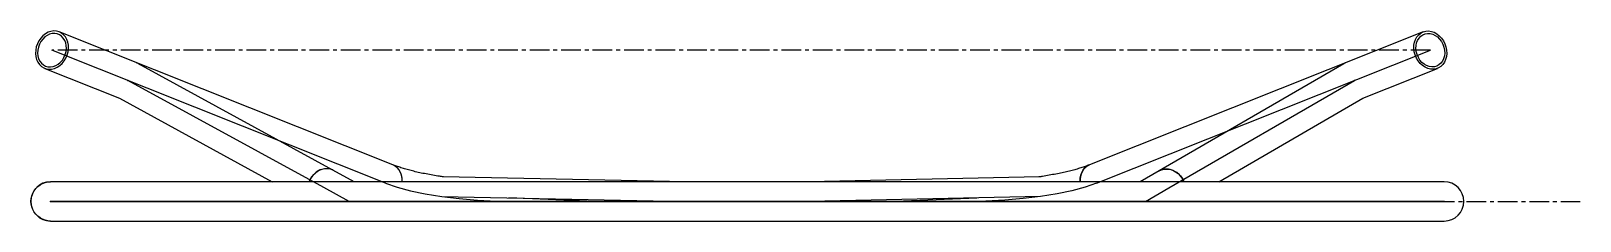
# Paper-space layout '_Top' of a CAD drawing. Header units: millimetres. Extents: x -459 to 542, y -13 to 110.
import ezdxf

# ---------------------------------------------------------------- set-up
doc = ezdxf.new("R2010")
doc.units = ezdxf.units.MM
doc.header["$PDSIZE"] = -1
doc.linetypes.add('CENTERX2', pattern=[20.32, 12.7, -2.54, 2.54, -2.54])

psp = doc.layouts.new('_Top')

# ---------------------------------------------------------------- linework, layer by layer
at = {"color": 7, "linetype": 'Continuous', "lineweight": 25}
for p, q in [((-224.9, 23.6), (-440.4, 109.5)), ((440.4, 109.5), (224.9, 23.6)), ((-449.8, 85.9), (-401.5, 66.6)), ((-249.9, 12.7), (-389.6, 89.1)), ((389.3, 88.9), (257.8, 12.7)), ((401.6, 66.7), (449.8, 85.9)), ((-401.5, 66.6), (-302.8, 12.7)), ((308.5, 12.7), (401.6, 66.7)), ((454, 12.7), (-446, 12.7)), ((-35.7, 12.7), (-192.7, 15.8)), ((192.7, 15.8), (44, 12.7)), ((-446, -12.7), (454, -12.7))]:
    psp.add_line(p, q, dxfattribs=at)
at = {"color": 7, "linetype": 'Continuous'}
for p, q in [((-229.6, 11.8), (-445.1, 97.7)), ((229.6, 11.8), (445.1, 97.7)), ((-269.5, 9), (-396.1, 78.1)), ((276.3, 8.8), (396.1, 78.1)), ((-253.1, 0), (-269.5, 9)), ((-193.4, 3.1), (-35.9, 0)), ((-94.2, 0), (-150.1, 2.3)), ((145.7, 0), (-145.7, 0)), ((0, 0), (145.7, 0)), ((193.4, 3.1), (44.1, 0)), ((94.2, 0), (152.2, 2.3)), ((261.2, 0), (276.3, 8.8)), ((-446, 0), (-422.6, 0)), ((454, 0), (-446, 0)), ((-446, 0), (354, 0)), ((-446, 0), (-153.6, 0)), ((-422.6, 0), (-276.5, 0)), ((357.6, 0), (-349.5, 0)), ((-276.5, 0), (-253.1, 0)), ((-95.9, 0), (-253.1, 0)), ((-95.9, 0), (-35.9, 0)), ((104.1, 0), (-95.9, 0)), ((44.1, 0), (-35.9, 0)), ((4.1, 0), (4, 0)), ((104.1, 0), (44.1, 0)), ((104.1, 0), (261.2, 0)), ((257.6, 0), (330.6, 0)), ((284.6, 0), (261.2, 0)), ((430.6, 0), (284.6, 0)), ((354, 0), (330.6, 0)), ((354, 0), (454, 0)), ((454, 0), (357.6, 0)), ((454, 0), (430.6, 0))]:
    psp.add_line(p, q, dxfattribs=at)
at = {"color": 7, "linetype": 'CENTERX2'}
for p, q in [((445.1, 97.7), (-445.1, 97.7)), ((-446, 0), (541.8, 0))]:
    psp.add_line(p, q, dxfattribs=at)
at = {"color": 7, "linetype": 'Continuous', "lineweight": 25, "flags": 128}
for points in [[(-455.6, 97.7), (-455.7, 95.6), (-455.5, 93.5), (-455, 91.6), (-454.3, 89.9), (-453.2, 88.4), (-451.9, 87.1), (-450.4, 86.2), (-448.8, 85.6), (-447.1, 85.3), (-445.3, 85.4), (-443.5, 85.8), (-441.7, 86.6), (-440.1, 87.7), (-438.5, 89.1), (-437.2, 90.7), (-436.1, 92.6), (-435.3, 94.6), (-434.7, 96.6), (-434.5, 98.7), (-434.5, 100.8), (-434.9, 102.8), (-435.5, 104.6), (-436.4, 106.3), (-437.6, 107.6), (-439, 108.7), (-440.5, 109.5), (-442.2, 110), (-444, 110.1), (-445.8, 109.8), (-447.6, 109.2), (-449.3, 108.2), (-450.9, 107), (-452.3, 105.5), (-453.5, 103.7), (-454.5, 101.8), (-455.2, 99.8), (-455.6, 97.7)], [(455.6, 97.7), (455.7, 95.6), (455.5, 93.5), (455, 91.6), (454.3, 89.9), (453.2, 88.4), (451.9, 87.1), (450.4, 86.2), (448.8, 85.6), (447.1, 85.3), (445.3, 85.4), (443.5, 85.8), (441.7, 86.6), (440.1, 87.7), (438.5, 89.1), (437.2, 90.7), (436.1, 92.6), (435.3, 94.6), (434.7, 96.6), (434.5, 98.7), (434.5, 100.8), (434.9, 102.8), (435.5, 104.6), (436.4, 106.3), (437.6, 107.6), (439, 108.7), (440.5, 109.5), (442.2, 110), (444, 110.1), (445.8, 109.8), (447.6, 109.2), (449.3, 108.2), (450.9, 107), (452.3, 105.5), (453.5, 103.7), (454.5, 101.8), (455.2, 99.8), (455.6, 97.7)], [(-454.3, 97.7), (-454.4, 95.7), (-454.2, 93.9), (-453.7, 92.1), (-452.9, 90.5), (-451.9, 89.2), (-450.6, 88.1), (-449.2, 87.4), (-447.7, 86.9), (-446, 86.9), (-444.3, 87.1), (-442.7, 87.7), (-441.1, 88.6), (-439.7, 89.8), (-438.4, 91.3), (-437.4, 93), (-436.6, 94.8), (-436, 96.7), (-435.8, 98.7), (-435.9, 100.6), (-436.2, 102.4), (-436.8, 104), (-437.8, 105.5), (-438.9, 106.7), (-440.2, 107.6), (-441.7, 108.2), (-443.3, 108.5), (-445, 108.4), (-446.7, 108), (-448.3, 107.2), (-449.8, 106.2), (-451.1, 104.8), (-452.3, 103.2), (-453.2, 101.5), (-453.9, 99.6), (-454.3, 97.7)], [(454.3, 97.7), (454.4, 95.7), (454.2, 93.9), (453.7, 92.1), (452.9, 90.5), (451.9, 89.2), (450.6, 88.1), (449.2, 87.4), (447.7, 86.9), (446, 86.9), (444.3, 87.1), (442.7, 87.7), (441.1, 88.6), (439.7, 89.8), (438.4, 91.3), (437.4, 93), (436.6, 94.8), (436, 96.7), (435.8, 98.7), (435.9, 100.6), (436.2, 102.4), (436.8, 104), (437.8, 105.5), (438.9, 106.7), (440.2, 107.6), (441.7, 108.2), (443.3, 108.5), (445, 108.4), (446.7, 108), (448.3, 107.2), (449.8, 106.2), (451.1, 104.8), (452.3, 103.2), (453.2, 101.5), (453.9, 99.6), (454.3, 97.7)], [(-390.7, 89.6), (-390.3, 89.5), (-390, 89.3)], [(390.6, 89.6), (390.3, 89.4), (389.7, 89.1)], [(-263.4, 20.1), (-264.6, 20.6), (-266.3, 21.1), (-268.1, 21.1), (-269.9, 20.9), (-271.8, 20.3), (-273.6, 19.3), (-275.2, 18.1), (-276.7, 16.6), (-278, 14.9), (-279, 13), (-279.2, 12.7)], [(-263.4, 20.1), (-263.8, 20.3), (-265.4, 20.9), (-267.2, 21.1), (-269, 21.1), (-270.9, 20.6), (-272.7, 19.9), (-274.4, 18.8), (-276, 17.4), (-277.4, 15.8), (-278.5, 14), (-279.2, 12.7)], [(-218.9, 12.7), (-218.9, 12.8), (-219, 14.9), (-219.3, 16.9), (-220, 18.7), (-220.9, 20.4), (-222.1, 21.8), (-223.5, 22.9), (-224.9, 23.6)], [(218.9, 12.7), (218.9, 12.8), (219, 14.9), (219.3, 16.9), (220, 18.7), (220.9, 20.4), (222.1, 21.8), (223.5, 22.9), (224.9, 23.6)], [(270, 19.8), (271.4, 20.4), (273.1, 20.9), (275, 20.9), (276.9, 20.7), (278.7, 20.1), (280.5, 19.1), (282.2, 17.9), (283.7, 16.4), (285, 14.7), (286, 12.8), (286.1, 12.7)], [(286.1, 12.7), (285.5, 13.8), (284.4, 15.6), (283, 17.2), (281.4, 18.6), (279.6, 19.6), (277.8, 20.4), (275.9, 20.9), (274.1, 20.9), (272.3, 20.7), (270.6, 20.1), (270, 19.8)], [(-446, -12.7), (-447.8, -12.6), (-449.5, -12.2), (-451.2, -11.6), (-452.8, -10.7), (-454.3, -9.6), (-455.6, -8.3), (-456.6, -6.9), (-457.5, -5.3), (-458.1, -3.6), (-458.5, -1.8), (-458.7, 0), (-458.5, 1.8), (-458.1, 3.6), (-457.5, 5.3), (-456.6, 6.9), (-455.6, 8.3), (-454.3, 9.6), (-452.8, 10.7), (-451.2, 11.6), (-449.5, 12.2), (-447.8, 12.6), (-446, 12.7), (-446, 12.7)]]:
    psp.add_lwpolyline(points, dxfattribs=at)
at = {"color": 7, "linetype": 'Continuous', "flags": 128}
for points in [[(-229.6, 11.8), (-222.2, 9.2), (-213.6, 6.9), (-204, 4.8), (-193.4, 3.1), (-182.2, 1.8), (-170.3, 0.8), (-158.1, 0.2), (-145.7, 0)], [(229.6, 11.8), (222.2, 9.2), (213.6, 6.9), (204, 4.8), (193.4, 3.1), (182.2, 1.8), (170.3, 0.8), (158.1, 0.2), (145.7, 0)]]:
    psp.add_lwpolyline(points, dxfattribs=at)
at = {"color": 7, "linetype": 'Continuous', "lineweight": 25}
for centre, radius, start, end in [((-229.4, 14.1), 10.5, 352.5659, 64.5419), ((229.4, 14.1), 10.5, 115.4392, 187.435), ((-446, 0), 12.7, 90, 270), ((454, 0), 12.7, 270, 90)]:
    psp.add_arc(centre, radius, start, end, dxfattribs=at)
for points, knots in [([(-192.3, 15.8), (-193.1, 15.9), (-195.5, 16.3), (-199.2, 16.9), (-203.5, 17.7), (-207.6, 18.5), (-211.4, 19.4), (-214.9, 20.3), (-218.2, 21.3), (-221.2, 22.2), (-223.4, 23), (-224.5, 23.5), (-224.9, 23.6)], [0, 0, 0, 0, 0.060198, 0.174761, 0.288848, 0.402364, 0.515196, 0.627209, 0.738242, 0.848104, 0.956573, 1, 1, 1, 1]), ([(224.9, 23.6), (224.4, 23.4), (223.1, 22.9), (220.8, 22.1), (217.9, 21.1), (214.6, 20.2), (211.1, 19.3), (207.3, 18.5), (203.3, 17.6), (199, 16.9), (195.4, 16.2), (193.1, 15.9), (192.3, 15.8)], [0, 0, 0, 0, 0.059877, 0.166155, 0.273762, 0.382911, 0.493356, 0.604891, 0.717335, 0.830539, 0.944373, 1, 1, 1, 1])]:
    psp.add_open_spline(points, degree=3, knots=knots, dxfattribs=at)
at = {"color": 7, "linetype": 'Continuous'}
for p in [(-396.1, 78.1), (396.1, 78.1), (-200, 0), (200, 0), (-446, 0), (-253.1, 0), (-253.1, 0), (-95.9, 0), (104.1, 0), (261.2, 0), (261.2, 0), (354, 0), (454, 0)]:
    psp.add_point(p, dxfattribs=at)

doc.saveas('drawing.dxf')
